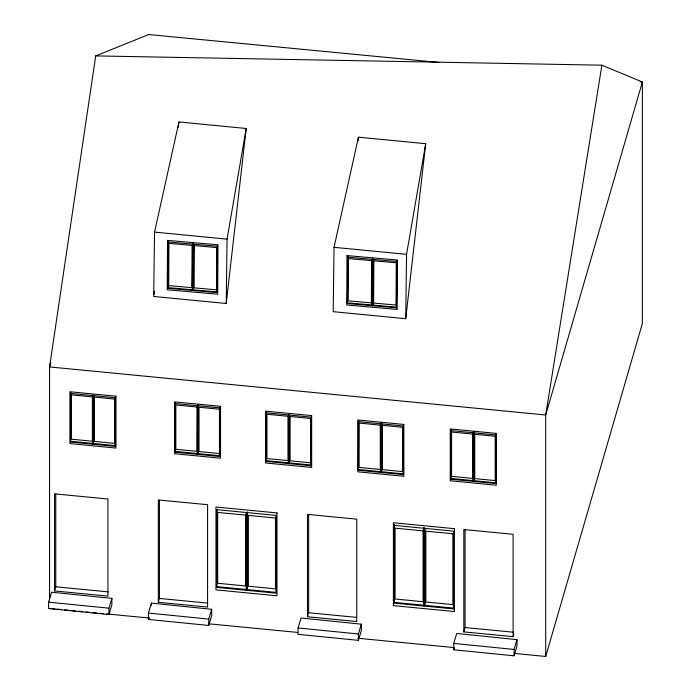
<?xml version="1.0" encoding="UTF-8"?>
<svg xmlns="http://www.w3.org/2000/svg" width="691" height="691" viewBox="0 0 691 691"><rect width="100%" height="100%" fill="white"/><g stroke="black" fill="none" stroke-linecap="round" stroke-linejoin="round"><path stroke-width="1.04" d="M167.913 288.32L168.379 241.28L167.913 288.32L216.931 292.604L217.32 259.583M192.659 259.583L192.746 243.405L192.279 290.453L192.495 289.771L168.138 287.646M193.35 289.849L193.592 243.482L193.126 290.522L193.35 289.849L217.147 291.922M216.931 292.604L217.397 245.564M347.409 303.539L347.875 256.491L347.409 303.539L396.427 307.823L396.893 260.775L396.427 307.823M372.017 259.306L371.775 305.664L372.103 283.422M372.846 305.059L373.088 258.693L372.622 305.742L372.846 305.059L396.643 307.141M373.226 301.535L373.373 273.498M373.46 298.702L373.486 293.304M154.551 232.098L153.713 296.465L226.225 303.496L246.212 128.483L178.952 121.97L154.551 232.098L227.063 239.129L226.225 303.496M334.038 247.318L333.209 311.684L405.721 318.706L425.708 143.702L358.448 137.181L334.038 247.318L406.558 254.34L405.721 318.706M154.024 294.34L154.482 291.153M178.183 127.291L178.952 121.97M357.834 141.439L358.448 137.181M439.536 62.501L148.686 34.55L95.721 55.911L49.562 366.938L49.562 599.771M95.721 55.911L601.896 65.187L545.7 414.989L545.7 656.45L514.553 653.436M227.063 239.129L246.212 128.483M406.558 254.34L425.708 143.702M54.563 590.943L54.563 493.84L107.934 499.014L107.934 596.117L54.563 590.943L55.764 586.797L55.764 494.005M70.525 442.041L70.741 392.652L70.525 442.041L115.25 446.377L115.466 398.042M158.317 602.302L158.317 499.938L207.585 504.706L207.585 607.069L158.317 602.302L159.44 598.441L159.44 500.379M219.816 407.863L220.04 407.111L219.816 456.509L175.091 452.173L175.091 403.535L219.816 407.863L219.816 456.509M266.208 461.424L266.424 412.035L266.208 461.424L310.933 465.76L311.149 417.424M307.478 616.752L307.478 514.38L356.746 519.157L356.746 621.52L307.478 616.752L308.635 612.736L308.635 514.683M495.559 483.553L495.775 434.164L495.559 483.553L450.834 479.226L451.059 429.828L450.834 479.226M394.19 603.148L394.414 524.633L394.19 603.148L453.46 608.883L453.676 608.132L424.896 605.342L424.68 606.102L424.68 528.347M513.862 634.053L513.102 636.661L463.825 631.894L465.086 627.549L465.086 529.487M545.7 656.45L642.38 323.448L642.38 81.996L601.896 65.187M92.974 394.803L92.749 444.201L92.974 443.441L70.741 441.29M93.751 395.934L93.527 444.27L93.527 395.632L70.525 393.404M175.091 452.173L175.315 402.775M197.54 453.572L197.324 454.324L197.54 404.935L197.54 453.572L175.315 451.422M198.317 453.65L198.101 454.402L198.317 405.004L198.317 453.65L220.04 455.749M216.749 587.402L216.749 509.647L276.02 515.391L276.02 593.146L216.749 587.402L216.974 509.958M247.464 511.85L247.24 590.356L247.24 512.601M289.434 415.317L289.209 463.652L289.209 415.015M358.396 421.622L358.612 420.871L358.396 470.269L403.121 474.596L403.121 425.958L358.396 421.622L358.396 470.269M380.845 471.668L380.62 472.419L380.845 423.022L380.845 471.668L358.612 469.509M381.622 471.737L381.397 472.497L381.622 423.099L381.622 471.737L403.337 473.845M423.868 605.247L423.652 605.998L423.868 527.492L423.868 605.247L394.414 602.388M473.283 480.625L473.067 481.377L473.283 431.979L473.283 480.625L451.059 478.474M474.061 480.703L473.845 481.454L474.061 432.056L474.061 480.703L495.775 482.802M50.797 362.81L49.562 366.938L545.7 414.989L642.38 81.996L640.229 81.788M48.62 602.155L51.609 592.213L111.89 598.38L111.89 604.755L108.945 614.549L48.62 608.529L48.62 602.155L108.945 608.184L111.89 598.38M148.41 613.055L151.398 603.113L211.679 609.289L211.679 615.655L208.734 625.45L148.41 619.43L148.41 613.055L208.734 619.084L211.679 609.289M148.41 619.43L149.014 617.443M298.071 627.955L301.06 618.013L361.341 624.18L361.341 630.555L358.396 640.35L298.071 634.329L298.071 627.955L358.396 633.975L361.341 624.18M453.728 643.416L456.716 633.474L516.998 639.65L516.998 646.016L514.052 655.811L453.728 649.79L453.728 643.416L514.052 649.445L516.998 639.65M453.728 649.79L454.324 647.804M347.651 257.173L396.669 261.457M168.163 241.962L217.181 246.246M347.633 302.857L371.991 304.981M93.527 395.632L115.25 397.74L115.25 446.377M266.208 412.786L310.933 417.122L310.933 465.76M450.834 430.579L495.559 434.915M93.751 443.518L115.466 445.626M266.424 460.672L288.657 462.823M289.434 462.901L311.149 465.008M394.19 525.393L453.46 531.129L453.46 608.883M216.974 586.65L246.428 589.501L246.212 590.261L246.212 512.506M247.464 589.604L276.245 592.394M55.764 586.797L108.072 591.859M465.086 627.549L513.292 632.213M308.635 612.736L356.841 617.409M159.44 598.441L207.637 603.105M49.562 608.391L54.934 608.918M57.077 609.125L61.378 609.54M64.6 609.851L68.893 610.265M71.043 610.473L75.336 610.887M78.558 611.207L82.851 611.621M86.073 611.932L89.294 612.243M92.516 612.554L96.809 612.969M100.031 613.28L103.253 613.599M106.474 613.91L149.437 618.065M208.501 623.792L297.631 632.42M357.765 638.251L454.419 647.605M514.052 649.445L514.052 655.811M513.102 636.661L513.102 534.298L463.825 529.531L463.825 631.894M424.896 528.658L424.896 605.342M358.396 633.975L358.396 640.35M288.432 414.937L288.432 463.583M208.734 619.084L208.734 625.45M151.398 603.113L151.398 605.238M108.945 608.184L108.945 614.549M94.123 395.477L94.123 439.891M167.507 240.382L167.248 289.788L217.717 294.202L217.985 244.787L167.507 240.382M168.941 243.387L168.716 285.633L191.865 287.655L192.089 245.409L168.941 243.387M194.361 245.607L194.136 287.853L216.533 289.814L216.758 247.568L194.361 245.607M347.003 255.592L346.744 304.999L397.213 309.413L397.472 260.006L347.003 255.592M348.437 258.598L348.212 300.844L371.361 302.874L371.585 260.628L348.437 258.598M373.857 260.827L373.632 303.073L396.029 305.025L396.254 262.779L373.857 260.827M115.976 396.211L69.921 391.745L69.921 443.587L115.976 448.044L115.976 396.211M220.541 406.334L174.486 401.877L174.486 453.711L220.541 458.176L220.541 406.334M311.658 415.593L265.603 411.128L265.603 462.97L311.658 467.427L311.658 415.593M403.846 424.429L357.791 419.973L357.791 471.806L403.846 476.272L403.846 424.429M496.285 433.387L450.23 428.93L450.23 480.763L496.285 485.229L496.285 433.387M92.387 396.91L71.268 394.863L71.268 439.182L92.387 441.229L92.387 396.91M114.896 399.087L94.46 397.109L94.46 441.428L114.896 443.406L114.896 399.087M196.961 407.034L175.834 404.986L175.834 449.314L196.961 451.353L196.961 407.034M219.462 409.219L199.025 407.232L199.025 451.56L219.462 453.538L219.462 409.219M380.257 425.129L359.139 423.082L359.139 467.401L380.257 469.448L380.257 425.129M402.767 427.306L382.33 425.328L382.33 469.647L402.767 471.633L402.767 427.306M472.696 434.086L451.577 432.039L451.577 476.358L472.696 478.405L472.696 434.086M495.205 436.263L474.769 434.285L474.769 478.604L495.205 480.59L495.205 436.263M288.069 416.293L266.951 414.246L266.951 458.565L288.069 460.612L288.069 416.293M310.579 418.47L290.142 416.492L290.142 460.811L310.579 462.789L310.579 418.47M454.428 528.675L393.395 522.759L393.395 605.627L454.428 611.535L454.428 528.675M276.987 512.929L215.955 507.021L215.955 589.881L276.987 595.797L276.987 512.929M423.091 530.869L395.105 528.157L395.105 599.002L423.091 601.714L423.091 530.869M452.925 533.754L425.837 531.137L425.837 601.982L452.925 604.608L452.925 533.754M245.659 515.132L217.665 512.42L217.665 583.264L245.659 585.977L245.659 515.132M275.484 518.017L248.397 515.391L248.397 586.244L275.484 588.862L275.484 518.017"/></g></svg>
